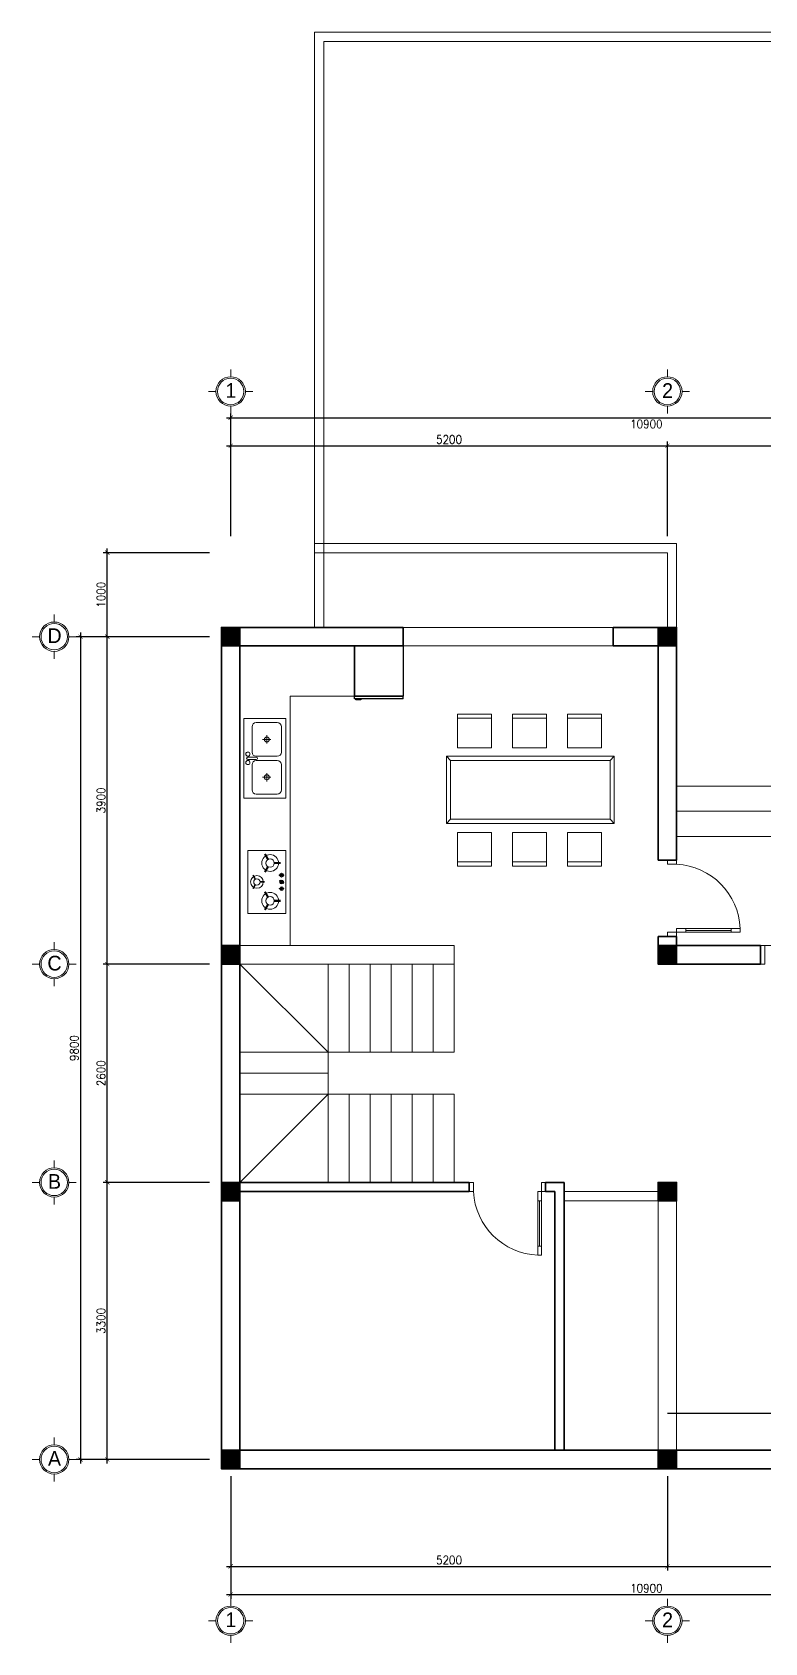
# Model space of a CAD drawing. Header units: millimetres. Extents: x -529782 to -142003, y -492574 to -273331.
# Drawn here: x -439975 to -431252, y -349310 to -330126 of the extents above; entities that cross this region are included whole.
import ezdxf
from ezdxf.enums import TextEntityAlignment as Align

# ---------------------------------------------------------------- set-up
doc = ezdxf.new("R2010")
doc.units = ezdxf.units.MM
doc.header["$LTSCALE"] = 500
doc.header["$MEASUREMENT"] = 0
doc.header["$PDMODE"] = 3
doc.linetypes.add('CENTER', pattern=[2, 1.25, -0.25, 0.25, -0.25])
doc.layers.get('0').update_dxf_attribs({"linetype": 'CONTINUOUS', "lineweight": 13})
doc.layers.get('Defpoints').update_dxf_attribs({"color": 255, "linetype": 'CONTINUOUS', "lineweight": 13})
for name, color, linetype, lineweight in [('1.cat 30', 30, 'CONTINUOUS', 35), ('1.cot', 2, 'CONTINUOUS', 35), ('2.thay 145', 145, 'CONTINUOUS', 18), ('3.manh 08', 8, 'CONTINUOUS', 9), ('4.dim 08', 8, 'CONTINUOUS', 13), ('7.tim 67', 67, 'CENTER', 9), ('9.text \xad white', 7, 'CONTINUOUS', 15), ('CA.dim 08', 251, 'CONTINUOUS', 13), ('CA.noi that 15', 15, 'CONTINUOUS', 9), ('CA.thay 145', 145, 'CONTINUOUS', 18), ('noithat', 15, 'CONTINUOUS', 9)]:
    doc.layers.add(name, color=color, linetype=linetype, lineweight=lineweight)
doc.layers.add('NTHT', color=5, linetype='CONTINUOUS')
doc.styles.add('CA.JSC1', font='')
doc.styles.get("Standard").update_dxf_attribs({"font": 'txt.shx', "width": 0.9})
doc.styles.get('CA.JSC1').set_extended_font_data('.VnAvantH')
doc.dimstyles.new('CA 50', dxfattribs={"dimscale": 0, "dimtxt": 100, "dimasz": 50, "dimexe": 50, "dimexo": 0, "dimgap": 25, "dimtad": 1, "dimdec": 0, "dimzin": 0, "dimdsep": 46, "dimtxsty": 'Standard', "dimblk": 'ARCHTICK', "dimcen": 0.09, "dimdle": 50, "dimclrd": 256, "dimclre": 256, "dimclrt": 7, "dimadec": 0, "dimazin": 0, "dimtfac": 1, "dimtdec": 0, "dimtix": 1, "dimtmove": 2, "dimatfit": 3, "dimldrblk": 'DOT', "dimfxl": 1, "dimtolj": 1, "dimtzin": 0, "dimarcsym": 0})

# ---------------------------------------------------------------- blocks, each defined once
blk = doc.blocks.new('_ArchTick')
at = {"color": 1, "linetype": 'ByBlock', "const_width": 0.150000081}
blk.add_lwpolyline([(-0.5000002699998731, -0.5000002699998731), (0.5000002699998731, 0.5000002699998731)], dxfattribs=at)
blk = doc.blocks.new('*D1883')
at = {"layer": '7.tim 67', "linetype": 'Continuous', "lineweight": -2, "transparency": 16777216}
for p, q in [((-437611.7468176652, -347324.1331595646), (-437611.7468176652, -348450.0097928229)), ((-432411.7468176652, -347324.1331595646), (-432411.7468176652, -348450.0097928229)), ((-437661.7468176652, -348400.0097928229), (-432361.7468176652, -348400.0097928229))]:
    blk.add_line(p, q, dxfattribs=at)
at = {"layer": 'Defpoints', "color": 0, "linetype": 'Continuous', "transparency": 16777216}
for p in [(-437611.7468176652, -347324.1331595646), (-432411.7468176652, -347324.1331595646), (-432411.7468176652, -348400.0097928229)]:
    blk.add_point(p, dxfattribs=at)
at = {"layer": '7.tim 67', "linetype": 'Continuous', "lineweight": -2, "transparency": 16777216, "xscale": 50, "yscale": 50, "zscale": 50, "rotation": 180}
blk.add_blockref('_ArchTick', (-437611.7468176652, -348400.0097928229), dxfattribs=at)
at = {"layer": '7.tim 67', "linetype": 'Continuous', "lineweight": -2, "transparency": 16777216, "xscale": 50, "yscale": 50, "zscale": 50}
blk.add_blockref('_ArchTick', (-432411.7468176652, -348400.0097928229), dxfattribs=at)
at = {"layer": '7.tim 67', "color": 7, "linetype": 'Continuous', "transparency": 16777216, "insert": (-435011.7468176652, -348325.0097928229), "char_height": 100, "attachment_point": 5}
blk.add_mtext('\\A1;5200', dxfattribs=at)
blk = doc.blocks.new('_DOT')
at = {"color": 1, "linetype": 'ByBlock'}
blk.add_line((-0.5, 0), (-1, 0), dxfattribs=at)
at = {"color": 1, "linetype": 'ByBlock', "const_width": 0.5}
blk.add_lwpolyline([(-0.25, 0, 1), (0.25, 0, 1)], format="xyb", close=True, dxfattribs=at)
blk = doc.blocks.new('*D1884')
at = {"layer": '7.tim 67', "linetype": 'Continuous', "lineweight": -2, "transparency": 16777216}
for p, q in [((-432411.7468176652, -347324.1331595646), (-432411.7468176652, -348450.0097928229)), ((-426711.7468176652, -347324.1331595646), (-426711.7468176652, -348450.0097928229)), ((-432461.7468176652, -348400.0097928229), (-426661.7468176652, -348400.0097928229))]:
    blk.add_line(p, q, dxfattribs=at)
at = {"layer": 'Defpoints', "color": 0, "linetype": 'Continuous', "transparency": 16777216}
for p in [(-432411.7468176652, -347324.1331595646), (-426711.7468176652, -347324.1331595646), (-426711.7468176652, -348400.0097928229)]:
    blk.add_point(p, dxfattribs=at)
at = {"layer": '7.tim 67', "linetype": 'Continuous', "lineweight": -2, "transparency": 16777216, "xscale": 50, "yscale": 50, "zscale": 50, "rotation": 180}
blk.add_blockref('_ArchTick', (-432411.7468176652, -348400.0097928229), dxfattribs=at)
at = {"layer": '7.tim 67', "linetype": 'Continuous', "lineweight": -2, "transparency": 16777216, "xscale": 50, "yscale": 50, "zscale": 50}
blk.add_blockref('_ArchTick', (-426711.7468176652, -348400.0097928229), dxfattribs=at)
at = {"layer": '7.tim 67', "color": 7, "linetype": 'Continuous', "transparency": 16777216, "insert": (-429561.7468176652, -348325.0097928229), "char_height": 100, "attachment_point": 5}
blk.add_mtext('\\A1;5700', dxfattribs=at)
blk = doc.blocks.new('*D1885')
at = {"layer": '7.tim 67', "linetype": 'Continuous', "lineweight": -2, "transparency": 16777216}
for p, q in [((-437865.8212703622, -343826.0464328588), (-439130.5772977341, -343826.0464328588)), ((-439080.5772977341, -347176.0464328588), (-439080.5772977341, -343776.0464328588)), ((-437865.8212703622, -347126.0464328588), (-439130.5772977341, -347126.0464328588))]:
    blk.add_line(p, q, dxfattribs=at)
at = {"layer": 'Defpoints', "color": 0, "linetype": 'Continuous', "transparency": 16777216}
for p in [(-439080.5772977341, -343826.0464328588), (-437865.8212703622, -343826.0464328588), (-437865.8212703622, -347126.0464328588)]:
    blk.add_point(p, dxfattribs=at)
at = {"layer": '7.tim 67', "linetype": 'Continuous', "lineweight": -2, "transparency": 16777216, "xscale": 50, "yscale": 50, "zscale": 50}
for p, rotation in [((-439080.5772977341, -343826.0464328588), 90), ((-439080.5772977341, -347126.0464328588), 270)]:
    blk.add_blockref('_ArchTick', p, dxfattribs=dict(at, rotation=rotation))
at = {"layer": '7.tim 67', "color": 7, "linetype": 'Continuous', "transparency": 16777216, "insert": (-439155.577297734, -345476.0464328589), "char_height": 100, "attachment_point": 5, "rotation": 90}
blk.add_mtext('\\A1;3300', dxfattribs=at)
blk = doc.blocks.new('*D1886')
at = {"layer": '7.tim 67', "linetype": 'Continuous', "lineweight": -2, "transparency": 16777216}
for p, q in [((-437865.8212703622, -341226.0464328589), (-439130.5772977341, -341226.0464328589)), ((-439080.5772977341, -343876.0464328588), (-439080.5772977341, -341176.0464328589)), ((-437865.8212703622, -343826.0464328588), (-439130.5772977341, -343826.0464328588))]:
    blk.add_line(p, q, dxfattribs=at)
at = {"layer": 'Defpoints', "color": 0, "linetype": 'Continuous', "transparency": 16777216}
for p in [(-439080.5772977341, -341226.0464328589), (-437865.8212703622, -341226.0464328589), (-437865.8212703622, -343826.0464328588)]:
    blk.add_point(p, dxfattribs=at)
at = {"layer": '7.tim 67', "linetype": 'Continuous', "lineweight": -2, "transparency": 16777216, "xscale": 50, "yscale": 50, "zscale": 50}
for p, rotation in [((-439080.5772977341, -341226.0464328589), 90), ((-439080.5772977341, -343826.0464328588), 270)]:
    blk.add_blockref('_ArchTick', p, dxfattribs=dict(at, rotation=rotation))
at = {"layer": '7.tim 67', "color": 7, "linetype": 'Continuous', "transparency": 16777216, "insert": (-439155.577297734, -342526.0464328589), "char_height": 100, "attachment_point": 5, "rotation": 90}
blk.add_mtext('\\A1;2600', dxfattribs=at)
blk = doc.blocks.new('*D1887')
at = {"layer": '7.tim 67', "linetype": 'Continuous', "lineweight": -2, "transparency": 16777216}
for p, q in [((-437865.8212703622, -337326.0464328588), (-439130.5772977341, -337326.0464328588)), ((-439080.5772977341, -341276.0464328589), (-439080.5772977341, -337276.0464328588)), ((-437865.8212703622, -341226.0464328589), (-439130.5772977341, -341226.0464328589))]:
    blk.add_line(p, q, dxfattribs=at)
at = {"layer": 'Defpoints', "color": 0, "linetype": 'Continuous', "transparency": 16777216}
for p in [(-439080.5772977341, -337326.0464328588), (-437865.8212703622, -337326.0464328588), (-437865.8212703622, -341226.0464328589)]:
    blk.add_point(p, dxfattribs=at)
at = {"layer": '7.tim 67', "linetype": 'Continuous', "lineweight": -2, "transparency": 16777216, "xscale": 50, "yscale": 50, "zscale": 50}
for p, rotation in [((-439080.5772977341, -337326.0464328588), 90), ((-439080.5772977341, -341226.0464328589), 270)]:
    blk.add_blockref('_ArchTick', p, dxfattribs=dict(at, rotation=rotation))
at = {"layer": '7.tim 67', "color": 7, "linetype": 'Continuous', "transparency": 16777216, "insert": (-439155.577297734, -339276.0464328589), "char_height": 100, "attachment_point": 5, "rotation": 90}
blk.add_mtext('\\A1;3900', dxfattribs=at)
blk = doc.blocks.new('*D1888')
at = {"layer": '7.tim 67', "linetype": 'Continuous', "lineweight": -2, "transparency": 16777216}
for p, q in [((-439080.5772977341, -337376.0464328588), (-439080.5772977341, -336276.0464328588)), ((-437865.8212703622, -336326.0464328588), (-439130.5772977341, -336326.0464328588)), ((-437865.8212703622, -337326.0464328588), (-439130.5772977341, -337326.0464328588))]:
    blk.add_line(p, q, dxfattribs=at)
at = {"layer": 'Defpoints', "color": 0, "linetype": 'Continuous', "transparency": 16777216}
for p in [(-439080.5772977341, -336326.0464328588), (-437865.8212703622, -336326.0464328588), (-437865.8212703622, -337326.0464328588)]:
    blk.add_point(p, dxfattribs=at)
at = {"layer": '7.tim 67', "linetype": 'Continuous', "lineweight": -2, "transparency": 16777216, "xscale": 50, "yscale": 50, "zscale": 50}
for p, rotation in [((-439080.5772977341, -336326.0464328588), 90), ((-439080.5772977341, -337326.0464328588), 270)]:
    blk.add_blockref('_ArchTick', p, dxfattribs=dict(at, rotation=rotation))
at = {"layer": '7.tim 67', "color": 7, "linetype": 'Continuous', "transparency": 16777216, "insert": (-439155.577297734, -336826.0464328589), "char_height": 100, "attachment_point": 5, "rotation": 90}
blk.add_mtext('\\A1;1000', dxfattribs=at)
blk = doc.blocks.new('A$C46190709')
at = {"layer": 'noithat'}
for p, q in [((151.6996970623732, 1411.058481153101), (151.6996970623732, 1811.308481153101)), ((151.6996970623732, 1811.308481153101), (556.389697059989, 1811.308481153101)), ((151.6996970623732, 1761.308481153101), (556.389697059989, 1761.308481153101)), ((556.389697059989, 1811.308481153101), (556.389697059989, 1411.058481153101)), ((806.4235157519579, 1411.058481153101), (806.4235157519579, 1811.308481153101)), ((806.4235157519579, 1811.308481153101), (1211.113515749574, 1811.308481153101)), ((806.4235157519579, 1761.308481153101), (1211.113515749574, 1761.308481153101)), ((1211.113515749574, 1811.308481153101), (1211.113515749574, 1411.058481153101)), ((1463.147334441543, 1411.058481153101), (1463.147334441543, 1811.308481153101)), ((1463.147334441543, 1811.308481153101), (1867.837334439158, 1811.308481153101)), ((1463.147334441543, 1761.308481153101), (1867.837334439158, 1761.308481153101)), ((1867.837334439158, 1811.308481153101), (1867.837334439158, 1411.058481153101)), ((556.389697059989, 1411.058481153101), (151.6996970623732, 1411.058481153101)), ((1211.113515749574, 1411.058481153101), (806.4235157519579, 1411.058481153101)), ((1867.837334439158, 1411.058481153101), (1463.147334441543, 1411.058481153101)), ((3.938376903533936e-05, 1303.521047540009), (50.00003938376904, 1253.521047540009)), ((3.938376903533936e-05, 503.1370746046305), (3.938376903533936e-05, 1303.521047540009)), ((3.938376903533936e-05, 1303.521047540009), (2000.08820720017, 1303.521047540009)), ((50.00003938376904, 553.1370746046305), (50.00003938376904, 1253.521047540009)), ((50.00003938376904, 1253.521047540009), (1950.08820720017, 1253.521047540009)), ((1950.08820720017, 1253.521047540009), (2000.08820720017, 1303.521047540009)), ((1950.08820720017, 1253.521047540009), (1950.08820720017, 553.1370746046305)), ((2000.08820720017, 1303.521047540009), (2000.08820720017, 503.1370746046305)), ((3.938376903533936e-05, 503.1370746046305), (50.00003938376904, 553.1370746046305)), ((2000.08820720017, 503.1370746046305), (3.938376903533936e-05, 503.1370746046305)), ((1950.08820720017, 553.1370746046305), (50.00003938376904, 553.1370746046305)), ((151.6996970623732, 400.250007789582), (151.6996970623732, 7.789582014083862e-06)), ((556.389697059989, 400.250007789582), (151.6996970623732, 400.250007789582)), ((556.389697059989, 7.789582014083862e-06), (556.389697059989, 400.250007789582)), ((806.4235157519579, 400.250007789582), (806.4235157519579, 7.789582014083862e-06)), ((1211.113515749574, 400.250007789582), (806.4235157519579, 400.250007789582)), ((1211.113515749574, 7.789582014083862e-06), (1211.113515749574, 400.250007789582)), ((1463.147334441543, 400.250007789582), (1463.147334441543, 7.789582014083862e-06)), ((1867.837334439158, 400.250007789582), (1463.147334441543, 400.250007789582)), ((1867.837334439158, 7.789582014083862e-06), (1867.837334439158, 400.250007789582)), ((2000.08820720017, 503.1370746046305), (1950.08820720017, 553.1370746046305)), ((151.6996970623732, 50.00000778958201), (556.389697059989, 50.00000778958201)), ((151.6996970623732, 7.789582014083862e-06), (556.389697059989, 7.789582014083862e-06)), ((806.4235157519579, 50.00000778958201), (1211.113515749574, 50.00000778958201)), ((806.4235157519579, 7.789582014083862e-06), (1211.113515749574, 7.789582014083862e-06)), ((1463.147334441543, 50.00000778958201), (1867.837334439158, 50.00000778958201)), ((1463.147334441543, 7.789582014083862e-06), (1867.837334439158, 7.789582014083862e-06))]:
    blk.add_line(p, q, dxfattribs=at)
blk = doc.blocks.new('*D1894')
at = {"layer": 'CA.dim 08', "lineweight": -2, "transparency": 16777216}
for p, q in [((-438498.1992840482, -337326.0464328588), (-439449.9125822245, -337326.0464328588)), ((-439399.9125822245, -337276.0464328588), (-439399.9125822245, -347176.0464328588)), ((-438498.1992840482, -347126.0464328588), (-439449.9125822245, -347126.0464328588))]:
    blk.add_line(p, q, dxfattribs=at)
at = {"layer": 'Defpoints', "color": 0, "transparency": 16777216}
for p in [(-438498.1992840482, -337326.0464328588), (-439399.9125822245, -347126.0464328588), (-438498.1992840482, -347126.0464328588)]:
    blk.add_point(p, dxfattribs=at)
at = {"layer": 'CA.dim 08', "lineweight": -2, "transparency": 16777216, "xscale": 50, "yscale": 50, "zscale": 50}
for p, rotation in [((-439399.9125822245, -337326.0464328588), 90), ((-439399.9125822245, -347126.0464328588), 270)]:
    blk.add_blockref('_ArchTick', p, dxfattribs=dict(at, rotation=rotation))
at = {"layer": 'CA.dim 08', "color": 7, "transparency": 16777216, "insert": (-439474.9125822244, -342226.0464328589), "char_height": 100, "attachment_point": 5, "rotation": 90}
blk.add_mtext('\\A1;9800', dxfattribs=at)
blk = doc.blocks.new('*D1895')
at = {"layer": 'CA.dim 08', "lineweight": -2, "transparency": 16777216}
for p, q in [((-437611.7468176652, -347587.3880710235), (-437611.7468176652, -348784.6949756476)), ((-426711.7468176652, -347587.3880710235), (-426711.7468176652, -348784.6949756476)), ((-437661.7468176652, -348734.6949756476), (-426661.7468176652, -348734.6949756476))]:
    blk.add_line(p, q, dxfattribs=at)
at = {"layer": 'Defpoints', "color": 0, "transparency": 16777216}
for p in [(-437611.7468176652, -347587.3880710235), (-426711.7468176652, -347587.3880710235), (-426711.7468176652, -348734.6949756476)]:
    blk.add_point(p, dxfattribs=at)
at = {"layer": 'CA.dim 08', "lineweight": -2, "transparency": 16777216, "xscale": 50, "yscale": 50, "zscale": 50, "rotation": 180}
blk.add_blockref('_ArchTick', (-437611.7468176652, -348734.6949756476), dxfattribs=at)
at = {"layer": 'CA.dim 08', "lineweight": -2, "transparency": 16777216, "xscale": 50, "yscale": 50, "zscale": 50}
blk.add_blockref('_ArchTick', (-426711.7468176652, -348734.6949756476), dxfattribs=at)
at = {"layer": 'CA.dim 08', "color": 7, "transparency": 16777216, "insert": (-432661.7468176652, -348659.6949756476), "char_height": 100, "attachment_point": 5}
blk.add_mtext('\\A1;10900', dxfattribs=at)
blk = doc.blocks.new('A$C1A9D127A')
at = {"layer": 'noithat', "color": 135, "linetype": 'Continuous'}
for p, q in [((49.99985728343017, 109.9998206971213), (-0.0001427165698260069, 109.9998206971213)), ((-0.0001427165698260069, 109.9998206971213), (-0.0001427165698260069, -0.000179302878677845)), ((49.99985728343017, -0.000179302878677845), (49.99985728343017, 109.9998206971213)), ((-0.0001427165698260069, -0.000179302878677845), (49.99985728343017, -0.000179302878677845))]:
    blk.add_line(p, q, dxfattribs=at)
blk = doc.blocks.new('A$C2BDB356E')
at = {"layer": 'noithat', "color": 135, "linetype": 'Continuous'}
for p, q in [((0.0007344302721321583, 599.9999563574092), (0.0007344302721321583, 699.9999563574092)), ((0.0007344302721321583, 699.9999563574092), (40.00073443027213, 699.9999563574092)), ((40.00073443027213, 599.9999563574092), (0.0007344302721321583, 599.9999563574092)), ((40.00073443027213, 699.9999563574092), (40.00073443027213, 599.9999563574092)), ((0.0007344302721321583, 99.99995635740925), (0.0007344302721321583, -4.364259075373411e-05)), ((40.00073443027213, 99.99995635740925), (0.0007344302721321583, 99.99995635740925)), ((40.00073443027213, -4.364259075373411e-05), (40.00073443027213, 99.99995635740925)), ((0.0007344302721321583, -4.364259075373411e-05), (40.00073443027213, -4.364259075373411e-05))]:
    blk.add_line(p, q, dxfattribs=at)
at = {"layer": 'noithat', "color": 8, "linetype": 'Continuous'}
for p, q in [((0.0007344302721321583, 99.99995635740925), (0.0007344302721321583, 599.9999563574092)), ((20.00073443027213, 599.9999563574092), (20.00073443027213, 99.99995635740925)), ((40.00073443027213, 599.9999563574092), (40.00073443027213, 99.99995635740925))]:
    blk.add_line(p, q, dxfattribs=at)
at = {"layer": 'noithat', "color": 1, "linetype": 'Continuous'}
blk.add_arc((10.18820847296689, 740.3098040898665), 740.9098847954065, 272.306074052381, 356.8812333185894, dxfattribs=at)
blk = doc.blocks.new('bg')
at = {"layer": 'CA.noi that 15'}
blk.add_lwpolyline([(0, 0), (0, -750), (-450, -750), (-450, 0)], close=True, dxfattribs=at)
for points, const_width in [([(-210.2553929570131, -106.6987298107779), (-247.7553929570131, -41.74682452694833)], 25), ([(-210.2553929570131, -193.3012701892221), (-247.7553929570131, -258.2531754730517)], 25), ([(-135.2553929570131, -150), (-60.2553929570131, -150)], 25), ([(-361.6594760756707, -342.5240473580852), (-389.7844760756707, -293.8101183952094)], 18.75), ([(-305.4094760756707, -375), (-249.1594760756707, -375)], 18.75), ([(-361.6594760756707, -407.4759526419148), (-389.7844760756707, -456.1898816047906)], 18.75), ([(-210.2553929570131, -556.6987298107779), (-247.7553929570131, -491.7468245269483)], 25), ([(-210.2553929570131, -643.3012701892221), (-247.7553929570131, -708.2531754730517)], 25), ([(-135.2553929570131, -600), (-60.2553929570131, -600)], 25)]:
    blk.add_lwpolyline(points, dxfattribs=dict(at, const_width=const_width))
at = {"layer": 'CA.noi that 15', "color": 8}
for points in [[(-20.23865868101711, -298.1043143231436), (-77.84270155141712, -298.1043143231436), (-77.84270155141712, -290.7708511425662), (-20.23865868101711, -290.7708511425662)], [(-26.56076812016545, -356.9248935501091), (-75.18300865506171, -387.8134590781847), (-71.25064303082763, -394.0034657678552), (-22.62840249593137, -363.1149002397797)], [(-20.23865868101711, -451.8956856768564), (-77.84270155141712, -451.8956856768564), (-77.84270155141712, -459.2291488574338), (-20.23865868101711, -459.2291488574338)]]:
    blk.add_lwpolyline(points, close=True, dxfattribs=at)
at = {"layer": 'CA.noi that 15'}
for centre, radius in [((-185.2553929570131, -150), 100), ((-185.2553929570131, -150), 50), ((-342.9094760756707, -375), 75), ((-342.9094760756707, -375), 37.5), ((-185.2553929570131, -600), 100), ((-185.2553929570131, -600), 50)]:
    blk.add_circle(centre, radius, dxfattribs=at)
at = {"layer": 'CA.noi that 15', "color": 8}
for centre, radius, start, end in [((-48.17503211612348, -375), 22.06594533650787, 41.99213174339506, 202.8615377921823), ((-48.17503211612348, -294.4375827328549), 22.06594533650787, 9.565296975987373, 170.4347030240126), ((-48.17503211612348, -294.4375827328549), 22.06594533650787, 189.5652969759874, 350.4347030240126), ((-48.17503211612348, -375), 22.06594533650787, 221.992131743395, 22.86153779179815), ((-48.17503211612348, -375), 12.06594533650787, 50.11828801102731, 194.7353815242768), ((-48.17503211612348, -294.4375827328549), 12.06594533650787, 17.69145324346214, 162.3085467565379), ((-48.17503211612348, -294.4375827328549), 12.06594533650787, 197.6914532434621, 342.3085467565379), ((-48.17503211612348, -375), 12.06594533650787, 230.1182880110273, 14.73538152427678), ((-48.17503211612348, -455.5624172671451), 22.06594533650787, 9.565296975987373, 170.4347030240126), ((-48.17503211612348, -455.5624172671451), 22.06594533650787, 189.5652969759874, 350.4347030240126), ((-48.17503211612348, -455.5624172671451), 12.06594533650787, 17.69145324346214, 162.3085467565379), ((-48.17503211612348, -455.5624172671451), 12.06594533650787, 197.6914532434621, 342.3085467565379)]:
    blk.add_arc(centre, radius, start, end, dxfattribs=at)
blk = doc.blocks.new('cr')
at = {"layer": 'CA.noi that 15'}
for p, q in [((-750, -275), (-650, -275)), ((-700, -225), (-700, -325)), ((-200, -275), (-300, -275)), ((-250, -225), (-250, -325))]:
    blk.add_line(p, q, dxfattribs=at)
blk.add_lwpolyline([(-950, 0), (-950, -500), (0, -500), (0, 0)], close=True, dxfattribs=at)
for points in [[(-850, -100), (-550, -100, -0.4142135623730951), (-500, -150), (-500, -400, -0.4142135623730951), (-550, -450), (-850, -450, -0.4142135623730951), (-900, -400), (-900, -150, -0.4142135623730951), (-850, -100)], [(-100, -100), (-400, -100, 0.4142135623730951), (-450, -150), (-450, -400, 0.4142135623730951), (-400, -450), (-100, -450, 0.4142135623730951), (-50, -400), (-50, -150, 0.4142135623730951), (-100, -100)]]:
    blk.add_lwpolyline(points, format="xyb", dxfattribs=at)
blk.add_lwpolyline([(-460, -50, 1), (-490, -50), (-490, -150, 1), (-460, -150)], format="xyb", close=True, dxfattribs=at)
for centre, radius in [((-525, -50), 25), ((-425, -50), 25), ((-700, -275), 30), ((-250, -275), 30)]:
    blk.add_circle(centre, radius, dxfattribs=at)
blk = doc.blocks.new('A$C41BA5761')
at = {"layer": '2.thay 145'}
blk.add_lwpolyline([(839.9994073519047, 524.9998310285737, -3898660.642287513), (839.9994073521084, 525.0001542164828, 1.154242490888426e-06), (839.9994073524431, 524.9999926225864, 1.154242490888426e-06)], format="xyb", dxfattribs=at)
at = {"layer": '3.manh 08'}
for p, q in [((524.9994049160159, 1050.000159478077), (524.9994049160159, 875.0001713204256)), ((174.9994048396911, 525.0001523148676), (-0.000583361616008915, 525.0001523148676)), ((874.9994049923262, 525.0001523148676), (1049.999393193633, 525.0001523148676)), ((524.9994049160159, 0.0001831847475841641), (524.9994049160159, 175.000171342399))]:
    blk.add_line(p, q, dxfattribs=at)
blk.add_arc((524.9994049160159, 525.0001713313977), 349.9999999890093, 359.9999968883953, 359.9999381014106, dxfattribs=at)
blk = doc.blocks.new('*D1914')
at = {"layer": '7.tim 67', "linetype": 'Continuous', "lineweight": -2, "transparency": 16777216}
for p, q in [((-437661.7468176652, -335052.0830728947), (-432361.7468176652, -335052.0830728947)), ((-437611.7468176652, -336127.959706153), (-437611.7468176652, -335002.0830728947)), ((-432411.7468176652, -336127.959706153), (-432411.7468176652, -335002.0830728947))]:
    blk.add_line(p, q, dxfattribs=at)
at = {"layer": 'Defpoints', "color": 0, "linetype": 'Continuous', "transparency": 16777216}
for p in [(-432411.7468176652, -335052.0830728947), (-437611.7468176652, -336127.959706153), (-432411.7468176652, -336127.959706153)]:
    blk.add_point(p, dxfattribs=at)
at = {"layer": '7.tim 67', "linetype": 'Continuous', "lineweight": -2, "transparency": 16777216, "xscale": 50, "yscale": 50, "zscale": 50, "rotation": 180}
blk.add_blockref('_ArchTick', (-437611.7468176652, -335052.0830728947), dxfattribs=at)
at = {"layer": '7.tim 67', "linetype": 'Continuous', "lineweight": -2, "transparency": 16777216, "xscale": 50, "yscale": 50, "zscale": 50}
blk.add_blockref('_ArchTick', (-432411.7468176652, -335052.0830728947), dxfattribs=at)
at = {"layer": '7.tim 67', "color": 7, "linetype": 'Continuous', "transparency": 16777216, "insert": (-435011.7468176652, -334977.0830728947), "char_height": 100, "attachment_point": 5}
blk.add_mtext('\\A1;5200', dxfattribs=at)
blk = doc.blocks.new('*D1915')
at = {"layer": '7.tim 67', "linetype": 'Continuous', "lineweight": -2, "transparency": 16777216}
for p, q in [((-432461.7468176652, -335052.0830728947), (-426661.7468176652, -335052.0830728947)), ((-432411.7468176652, -336127.959706153), (-432411.7468176652, -335002.0830728947)), ((-426711.7468176652, -336127.959706153), (-426711.7468176652, -335002.0830728947))]:
    blk.add_line(p, q, dxfattribs=at)
at = {"layer": 'Defpoints', "color": 0, "linetype": 'Continuous', "transparency": 16777216}
for p in [(-426711.7468176652, -335052.0830728947), (-432411.7468176652, -336127.959706153), (-426711.7468176652, -336127.959706153)]:
    blk.add_point(p, dxfattribs=at)
at = {"layer": '7.tim 67', "linetype": 'Continuous', "lineweight": -2, "transparency": 16777216, "xscale": 50, "yscale": 50, "zscale": 50, "rotation": 180}
blk.add_blockref('_ArchTick', (-432411.7468176652, -335052.0830728947), dxfattribs=at)
at = {"layer": '7.tim 67', "linetype": 'Continuous', "lineweight": -2, "transparency": 16777216, "xscale": 50, "yscale": 50, "zscale": 50}
blk.add_blockref('_ArchTick', (-426711.7468176652, -335052.0830728947), dxfattribs=at)
at = {"layer": '7.tim 67', "color": 7, "linetype": 'Continuous', "transparency": 16777216, "insert": (-429561.7468176652, -334977.0830728947), "char_height": 100, "attachment_point": 5}
blk.add_mtext('\\A1;5700', dxfattribs=at)
blk = doc.blocks.new('*D1913')
at = {"layer": 'CA.dim 08', "lineweight": -2, "transparency": 16777216}
for p, q in [((-437661.7468176652, -334717.39789007), (-426661.7468176652, -334717.39789007)), ((-437611.7468176652, -335864.7047946941), (-437611.7468176652, -334667.39789007)), ((-426711.7468176652, -335864.7047946941), (-426711.7468176652, -334667.39789007))]:
    blk.add_line(p, q, dxfattribs=at)
at = {"layer": 'Defpoints', "color": 0, "transparency": 16777216}
for p in [(-426711.7468176652, -334717.39789007), (-437611.7468176652, -335864.7047946941), (-426711.7468176652, -335864.7047946941)]:
    blk.add_point(p, dxfattribs=at)
at = {"layer": 'CA.dim 08', "lineweight": -2, "transparency": 16777216, "xscale": 50, "yscale": 50, "zscale": 50, "rotation": 180}
blk.add_blockref('_ArchTick', (-437611.7468176652, -334717.39789007), dxfattribs=at)
at = {"layer": 'CA.dim 08', "lineweight": -2, "transparency": 16777216, "xscale": 50, "yscale": 50, "zscale": 50}
blk.add_blockref('_ArchTick', (-426711.7468176652, -334717.39789007), dxfattribs=at)
at = {"layer": 'CA.dim 08', "color": 7, "transparency": 16777216, "insert": (-432661.7468176652, -334792.39789007), "char_height": 100, "attachment_point": 5}
blk.add_mtext('\\A1;10900', dxfattribs=at)

msp = doc.modelspace()

# ---------------------------------------------------------------- hatches: boundary and pattern name
at = {"layer": '1.cot'}
for points in [[(-437501.7468176652, -337216.0464328588), (-437721.7468176652, -337216.0464328588), (-437721.7468176652, -337436.0464328588), (-437501.7468176652, -337436.0464328588)], [(-432301.7468176652, -337216.0464328588), (-432521.7468176652, -337216.0464328588), (-432521.7468176652, -337436.0464328588), (-432301.7468176652, -337436.0464328588)], [(-437501.7468176651, -341006.0464328589), (-437721.7468176651, -341006.0464328589), (-437721.7468176651, -341226.0464328589), (-437501.7468176651, -341226.0464328589)], [(-432301.7468176651, -341006.0464328589), (-432521.7468176651, -341006.0464328589), (-432521.7468176651, -341226.0464328589), (-432301.7468176651, -341226.0464328589)], [(-437501.7468176652, -343826.0464328588), (-437721.7468176652, -343826.0464328588), (-437721.7468176652, -344046.0464328588), (-437501.7468176652, -344046.0464328588)], [(-432301.7468176652, -343826.0464328588), (-432521.7468176652, -343826.0464328588), (-432521.7468176652, -344046.0464328588), (-432301.7468176652, -344046.0464328588)], [(-437501.7468176652, -347016.0464328588), (-437721.7468176652, -347016.0464328588), (-437721.7468176652, -347236.0464328588), (-437501.7468176652, -347236.0464328588)], [(-432301.7468176652, -347016.0464328588), (-432521.7468176652, -347016.0464328588), (-432521.7468176652, -347236.0464328588), (-432301.7468176652, -347236.0464328588)]]:
    msp.add_hatch(color=256, dxfattribs=at).paths.add_polyline_path(points)

# ---------------------------------------------------------------- linework, layer by layer
at = {"layer": '1.cat 30'}
for p, q in [((-436611.7468176652, -337216.0464328588), (-435556.7468176652, -337216.0464328588)), ((-435556.7468176652, -337216.0464328588), (-435556.7468176652, -337436.0464328588)), ((-433056.7468176652, -337216.0464328588), (-433056.7468176652, -337436.0464328588)), ((-433056.7468176652, -337216.0464328588), (-432301.7468176652, -337216.0464328588)), ((-432301.7468176651, -339986.0464328589), (-432521.7468176651, -339986.0464328589)), ((-432411.7468176651, -339986.0464328589), (-432301.7468176651, -339986.0464328589)), ((-432301.7468176651, -340896.0464328589), (-432521.7468176651, -340896.0464328589)), ((-432411.7468176651, -340896.0464328589), (-432301.7468176651, -340896.0464328589)), ((-431301.7468176652, -341226.0464328587), (-431301.7468176652, -341006.0464328587)), ((-431301.7468176979, -341006.0464328589), (-431301.7468176979, -341226.0464328591)), ((-437501.7468176652, -343826.0464328589), (-434771.7468176652, -343826.0464328588)), ((-437501.7468176652, -343936.0464328589), (-434771.7468176652, -343936.0464328589)), ((-434771.7468176652, -343826.0464328587), (-434771.7468176652, -343936.0464328586)), ((-433861.7468176652, -343826.0464328587), (-433861.7468176652, -343936.0464328587)), ((-433861.7468176652, -343826.0464328589), (-433641.7468176652, -343826.0464328589)), ((-433861.7468176652, -343936.0464328589), (-433751.7468176653, -343936.0464328589)), ((-433751.7468176653, -343936.0464328589), (-433751.7468176653, -347016.0464328588)), ((-433641.7468176652, -343826.0464328589), (-433641.7468176653, -347016.0464328588)), ((-432301.7468176652, -343826.0464328587), (-432301.7468176652, -343936.0464328587))]:
    msp.add_line(p, q, dxfattribs=at)
for points in [[(-435556.7468176652, -337216.0464328588), (-436611.7468176651, -337216.0464328588), (-436611.7468176651, -337216.0464328588), (-437721.7468176652, -337216.0464328588), (-437721.7468176652, -347236.0464328588), (-426601.7468176652, -347236.0464328588), (-426601.7468176651, -341006.0464328589), (-426821.7468176651, -341006.0464328589)], [(-432301.7468176652, -337216.0464328588), (-433056.7468176652, -337216.0464328588)], [(-432301.7468176651, -339986.0464328589), (-432301.7468176652, -337216.0464328588)], [(-435556.7468176652, -337436.0464328588), (-435882.4980805332, -337436.0464328588), (-437501.7468176652, -337436.0464328588), (-437501.7468176652, -347016.0464328588), (-432521.7468176652, -347016.0464328588)], [(-432521.7468176651, -339986.0464328589), (-432521.7468176652, -337436.0464328588), (-433056.7468176652, -337436.0464328588)], [(-431301.7468176652, -341226.0464328589), (-432521.7468176651, -341226.0464328589), (-432521.7468176651, -340896.0464328589)], [(-431301.7468176652, -341006.0464328589), (-432301.7468176651, -341006.0464328589), (-432301.7468176651, -340896.0464328589)], [(-432521.7468176652, -347016.0464328588), (-426821.7468176652, -347016.0464328588), (-426821.7468176651, -341226.0464328589)]]:
    msp.add_lwpolyline(points, dxfattribs=at)
at = {"layer": '1.cot'}
for points in [[(-437721.7468176652, -337436.0464328588), (-437501.7468176652, -337436.0464328588), (-437501.7468176652, -337216.0464328588), (-437721.7468176652, -337216.0464328588)], [(-432521.7468176652, -337436.0464328588), (-432301.7468176652, -337436.0464328588), (-432301.7468176652, -337216.0464328588), (-432521.7468176652, -337216.0464328588)], [(-437721.7468176651, -341226.0464328589), (-437501.7468176651, -341226.0464328589), (-437501.7468176651, -341006.0464328589), (-437721.7468176651, -341006.0464328589)], [(-432521.7468176651, -341226.0464328589), (-432301.7468176651, -341226.0464328589), (-432301.7468176651, -341006.0464328589), (-432521.7468176651, -341006.0464328589)], [(-437721.7468176652, -344046.0464328588), (-437501.7468176652, -344046.0464328588), (-437501.7468176652, -343826.0464328588), (-437721.7468176652, -343826.0464328588)], [(-432521.7468176652, -344046.0464328588), (-432301.7468176652, -344046.0464328588), (-432301.7468176652, -343826.0464328588), (-432521.7468176652, -343826.0464328588)], [(-437721.7468176652, -347236.0464328588), (-437501.7468176652, -347236.0464328588), (-437501.7468176652, -347016.0464328588), (-437721.7468176652, -347016.0464328588)], [(-432521.7468176652, -347236.0464328588), (-432301.7468176652, -347236.0464328588), (-432301.7468176652, -347016.0464328588), (-432521.7468176652, -347016.0464328588)]]:
    msp.add_lwpolyline(points, close=True, dxfattribs=at)
at = {"layer": '4.dim 08'}
for p, q in [((-436611.7468176651, -337216.0464328588), (-436611.7468176652, -330126.0464328588)), ((-436611.7468176652, -330126.0464328588), (-420611.7468176652, -330126.0464328588)), ((-436501.7468176651, -337216.0464328588), (-436501.7468176652, -330236.0464328588)), ((-436501.7468176652, -330236.0464328588), (-420721.7468176652, -330236.0464328588)), ((-437721.7468176652, -347236.0464328588), (-437721.7468176652, -337216.0464328588)), ((-437721.7468176652, -337216.0464328588), (-436611.7468176651, -337216.0464328588)), ((-436611.7468176651, -337216.0464328588), (-436611.7468176652, -337216.0464328588)), ((-432301.7468176652, -339706.0464328588), (-426601.7468176652, -339706.0464328588)), ((-437721.7468176652, -341006.0464328589), (-434951.7468176653, -341006.0464328588)), ((-432301.7468176651, -341006.0464328589), (-432301.7468176651, -340896.0464328588)), ((-432301.7468176651, -341006.0464328589), (-431301.7468176652, -341006.0464328589)), ((-437721.7468176652, -341226.0464328589), (-434951.7468176653, -341226.0464328588)), ((-436451.7468176653, -342276.0464328587), (-437501.7468176653, -341226.0464328587)), ((-437501.7468176653, -341226.0464328587), (-437501.7468176653, -343826.0464328588)), ((-436451.7468176653, -343826.0464328588), (-436451.7468176653, -341226.0464328587)), ((-436201.7468176653, -342276.0464328588), (-436201.7468176653, -341226.0464328587)), ((-435951.7468176653, -342276.0464328588), (-435951.7468176653, -341226.0464328587)), ((-435701.7468176653, -342276.0464328588), (-435701.7468176653, -341226.0464328587)), ((-435451.7468176653, -342276.0464328588), (-435451.7468176653, -341226.0464328587)), ((-435201.7468176653, -342276.0464328588), (-435201.7468176653, -341226.0464328587)), ((-434951.7468176653, -342276.0464328588), (-434951.7468176653, -341226.0464328587)), ((-436451.7468176653, -342276.0464328587), (-437501.7468176653, -342276.0464328587)), ((-436451.7468176653, -342276.0464328587), (-434951.7468176652, -342276.0464328587)), ((-436451.7468176653, -342526.0464328587), (-437501.7468176653, -342526.0464328587)), ((-436451.7468176653, -342776.0464328587), (-437501.7468176653, -342776.0464328587)), ((-436451.7468176653, -342776.0464328587), (-437501.7468176653, -343826.0464328587)), ((-436451.7468176653, -342776.0464328587), (-434951.7468176653, -342776.0464328587)), ((-436201.7468176653, -343826.0464328588), (-436201.7468176653, -342776.0464328588)), ((-435951.7468176653, -343826.0464328588), (-435951.7468176653, -342776.0464328588)), ((-435701.7468176653, -343826.0464328588), (-435701.7468176653, -342776.0464328588)), ((-435451.7468176653, -343826.0464328588), (-435451.7468176653, -342776.0464328588)), ((-435201.7468176653, -343826.0464328588), (-435201.7468176653, -342776.0464328588)), ((-434951.7468176653, -343826.0464328588), (-434951.7468176653, -342776.0464328588)), ((-437721.7468176652, -343826.0464328588), (-437501.7468176652, -343826.0464328589)), ((-437721.7468176652, -343826.0464328588), (-437501.7468176652, -343826.0464328589)), ((-433641.7468176652, -343936.0464328587), (-432411.7468176652, -343936.0464328588)), ((-432521.7468176652, -343936.0464328586), (-432521.7468176652, -347016.0464328588)), ((-432301.7468176652, -343826.0464328587), (-432301.7468176652, -347016.0464328587)), ((-433641.7468176653, -344046.0464328587), (-432521.7468176652, -344046.0464328586)), ((-437721.7468176652, -347236.0464328588), (-420611.7468176652, -347236.0464328588))]:
    msp.add_line(p, q, dxfattribs=at)
for points in [[(-432301.7468176651, -337216.0464328588), (-432301.7468176652, -336216.0464328588), (-436611.7468176651, -336216.0464328587)], [(-432301.7468176652, -337216.0464328588), (-432411.7468176651, -337216.0464328588), (-432411.7468176652, -336326.0464328588), (-436611.7468176651, -336326.0464328587)], [(-432301.7468176651, -339106.0464328588), (-426001.7468176652, -339106.0464328588), (-426001.7468176652, -341006.0464328589)], [(-432301.7468176651, -339406.0464328588), (-426301.7468176652, -339406.0464328588), (-426301.7468176652, -341006.0464328589)], [(-432301.7468176652, -339706.0464328588), (-426601.7468176652, -339706.0464328588)], [(-432301.7468176651, -341006.0464328589), (-431301.7468176652, -341006.0464328589)]]:
    msp.add_lwpolyline(points, dxfattribs=at)
at = {"layer": 'CA.dim 08'}
for p, q in [((-435556.7468176652, -337216.0464328588), (-433056.7468176652, -337216.0464328588)), ((-436136.7755351211, -337436.0464328588), (-436136.7755351211, -338036.0464328588)), ((-435556.7468176642, -337436.0464328588), (-433056.7468176652, -337436.0464328588)), ((-436901.7468176651, -340626.0464328589), (-436901.7468176651, -341006.0464328588)), ((-434951.7468176653, -341226.0464328587), (-434951.7468176653, -341006.0464328588)), ((-428801.7468176652, -341006.0464328589), (-431301.7468176652, -341006.0464328589))]:
    msp.add_line(p, q, dxfattribs=at)
msp.add_lwpolyline([(-435882.4980805332, -338036.0464328588), (-436901.7468176652, -338036.0464328588), (-436901.7468176651, -340626.0464328589), (-436901.7468176651, -340626.0464328589)], dxfattribs=at)
at = {"layer": 'CA.thay 145'}
msp.add_lwpolyline([(-431251.7468177066, -341226.0464328591), (-431301.7468177066, -341226.0464328591), (-431301.7468177066, -341006.0464328589), (-431251.7468177066, -341006.0464328589)], close=True, dxfattribs=at)
at = {"layer": 'NTHT'}
for p, q in [((-436136.7755351211, -337436.0464328588), (-436136.7763353847, -338032.1854117239)), ((-436136.7767971795, -338036.04614226), (-435556.7475955826, -338036.04658583)), ((-436136.7768195256, -338065.266868575), (-436136.7767971795, -338036.04614226)), ((-435556.7476179288, -338065.2673121449), (-436136.7768195256, -338065.266868575)), ((-436121.2825822582, -338076.1481777701), (-436121.2825769982, -338069.2700936844)), ((-436121.2825769982, -338069.2700936844), (-436062.0911399773, -338069.2701389503)), ((-436062.0911452374, -338076.1482230361), (-436121.2825822582, -338076.1481777701)), ((-436062.0911399773, -338069.2701389503), (-436062.0911452374, -338076.1482230361)), ((-435556.7476179288, -338065.2673121449), (-435556.7475955826, -338036.04658583)), ((-432411.7468176652, -346576.0464328587), (-430721.7468176652, -346576.0464328588))]:
    msp.add_line(p, q, dxfattribs=at)
msp.add_lwpolyline([(-435556.7480797237, -338036.0465858297), (-436136.7767971795, -338036.04614226), (-436136.7755351211, -337436.0464328588), (-435556.7468176652, -337436.0468764285)], close=True, dxfattribs=at)

# ---------------------------------------------------------------- block references
at = {"layer": '2.thay 145', "xscale": 0.5, "yscale": 0.5, "zscale": 0.5}
for p in [(-437874.2465201232, -334667.3979816624), (-432674.2465201232, -334667.3979816624), (-439974.9122788213, -337588.5465090162), (-439974.9122788213, -341488.5465090163), (-439974.9122788213, -344088.5465090162), (-439974.9122788213, -347388.5465090162), (-437874.2465201232, -349309.6950553866), (-432674.2465201232, -349309.6950553866)]:
    msp.add_blockref('A$C41BA5761', p, dxfattribs=at)
at = {"layer": 'noithat'}
for name, p, rotation in [('A$C46190709', (-433043.3288490095, -338247.7765631409), 180), ('A$C1A9D127A', (-432301.7469969679, -340036.0462901423), 90), ('A$C1A9D127A', (-432301.7469969679, -340896.0462901423), 90)]:
    msp.add_blockref(name, p, dxfattribs=dict(at, rotation=rotation))
at = {"layer": 'noithat', "xscale": 1.07999999995809, "yscale": 1.07999999995809, "zscale": 1.08, "rotation": 90}
msp.add_blockref('A$C2BDB356E', (-431545.7468647991, -340846.0472260435), dxfattribs=at)
at = {"layer": 'noithat', "xscale": -1}
for p in [(-434721.7469603818, -343936.0462535558), (-433861.7469603818, -343936.0462535558)]:
    msp.add_blockref('A$C1A9D127A', p, dxfattribs=at)
at = {"layer": 'noithat', "xscale": -1.07999999995809, "yscale": 1.07999999995809, "zscale": 1.08}
msp.add_blockref('A$C2BDB356E', (-433911.7460244806, -344692.0463857247), dxfattribs=at)
at = {"layer": 'NTHT', "rotation": 90}
msp.add_blockref('cr', (-437456.7468176652, -338300.0671372886), dxfattribs=at)
at = {"layer": 'NTHT', "xscale": -1, "rotation": 180}
msp.add_blockref('bg', (-436956.7468176652, -340622.0178486722), dxfattribs=at)

# ---------------------------------------------------------------- texts
at = {"layer": '9.text \xad white', "style": 'CA.JSC1'}
for s, p in [('1', (-437608.9965011426, -334393.1479597824)), ('2', (-432408.9965011426, -334393.1479597824)), ('d', (-439709.6622598407, -337314.2964871363)), ('c', (-439709.6622598407, -341214.2964871363)), ('b', (-439709.6622598407, -343814.2964871363)), ('a', (-439709.6622598407, -347114.2964871363)), ('1', (-437608.9965011426, -349035.4450335067)), ('2', (-432408.9965011426, -349035.4450335067))]:
    msp.add_text(s, height=174.9999882000658, dxfattribs=at).set_placement(p, align=Align.MIDDLE)

# ---------------------------------------------------------------- dimensions: what is measured, and where the dimension line sits
at = {"layer": '7.tim 67', "color": 9, "linetype": 'Continuous'}
for base, p1, p2, picture, middle in [((-432411.7468176652, -335052.0830728947), (-437611.7468176652, -336127.959706153), (-432411.7468176652, -336127.959706153), '*D1914', (-435011.7468176652, -334977.0830728947)), ((-426711.7468176652, -335052.0830728947), (-432411.7468176652, -336127.959706153), (-426711.7468176652, -336127.959706153), '*D1915', (-429561.7468176652, -334977.0830728947)), ((-432411.7468176652, -348400.0097928229), (-437611.7468176652, -347324.1331595646), (-432411.7468176652, -347324.1331595646), '*D1883', (-435011.7468176652, -348325.0097928229)), ((-426711.7468176652, -348400.0097928229), (-432411.7468176652, -347324.1331595646), (-426711.7468176652, -347324.1331595646), '*D1884', (-429561.7468176652, -348325.0097928229))]:
    dim = msp.add_linear_dim(base=base, p1=p1, p2=p2, dimstyle='CA 50', override={"dimscale": 1}, dxfattribs=at)
    dim.commit()
    dim.dimension.update_dxf_attribs({"geometry": picture, "text_midpoint": middle})
for base, p1, p2, picture, middle in [((-439080.5772977341, -336326.0464328588), (-437865.8212703622, -337326.0464328588), (-437865.8212703622, -336326.0464328588), '*D1888', (-439155.577297734, -336826.0464328589)), ((-439080.5772977341, -337326.0464328588), (-437865.8212703622, -341226.0464328589), (-437865.8212703622, -337326.0464328588), '*D1887', (-439155.577297734, -339276.0464328589)), ((-439080.5772977341, -341226.0464328589), (-437865.8212703622, -343826.0464328588), (-437865.8212703622, -341226.0464328589), '*D1886', (-439155.577297734, -342526.0464328589)), ((-439080.5772977341, -343826.0464328588), (-437865.8212703622, -347126.0464328588), (-437865.8212703622, -343826.0464328588), '*D1885', (-439155.577297734, -345476.0464328589))]:
    dim = msp.add_linear_dim(base=base, p1=p1, p2=p2, angle=90, dimstyle='CA 50', override={"dimscale": 1}, dxfattribs=at)
    dim.commit()
    dim.dimension.update_dxf_attribs({"geometry": picture, "text_midpoint": middle})
at = {"layer": 'CA.dim 08'}
for base, p1, p2, picture, middle in [((-426711.7468176652, -334717.39789007), (-437611.7468176652, -335864.7047946941), (-426711.7468176652, -335864.7047946941), '*D1913', (-432661.7468176652, -334792.39789007)), ((-426711.7468176652, -348734.6949756476), (-437611.7468176652, -347587.3880710235), (-426711.7468176652, -347587.3880710235), '*D1895', (-432661.7468176652, -348659.6949756476))]:
    dim = msp.add_linear_dim(base=base, p1=p1, p2=p2, dimstyle='CA 50', override={"dimscale": 1, "dimfxl": 0}, dxfattribs=at)
    dim.commit()
    dim.dimension.update_dxf_attribs({"geometry": picture, "text_midpoint": middle, "dimtype": 160})
dim = msp.add_linear_dim(base=(-439399.9125822245, -347126.0464328588), p1=(-438498.1992840482, -337326.0464328588), p2=(-438498.1992840482, -347126.0464328588), angle=90, dimstyle='CA 50', override={"dimscale": 1, "dimfxl": 0}, dxfattribs=at)
dim.commit()
dim.dimension.update_dxf_attribs({"geometry": '*D1894', "text_midpoint": (-439474.9125822244, -342226.0464328589)})

doc.saveas('drawing.dxf')
